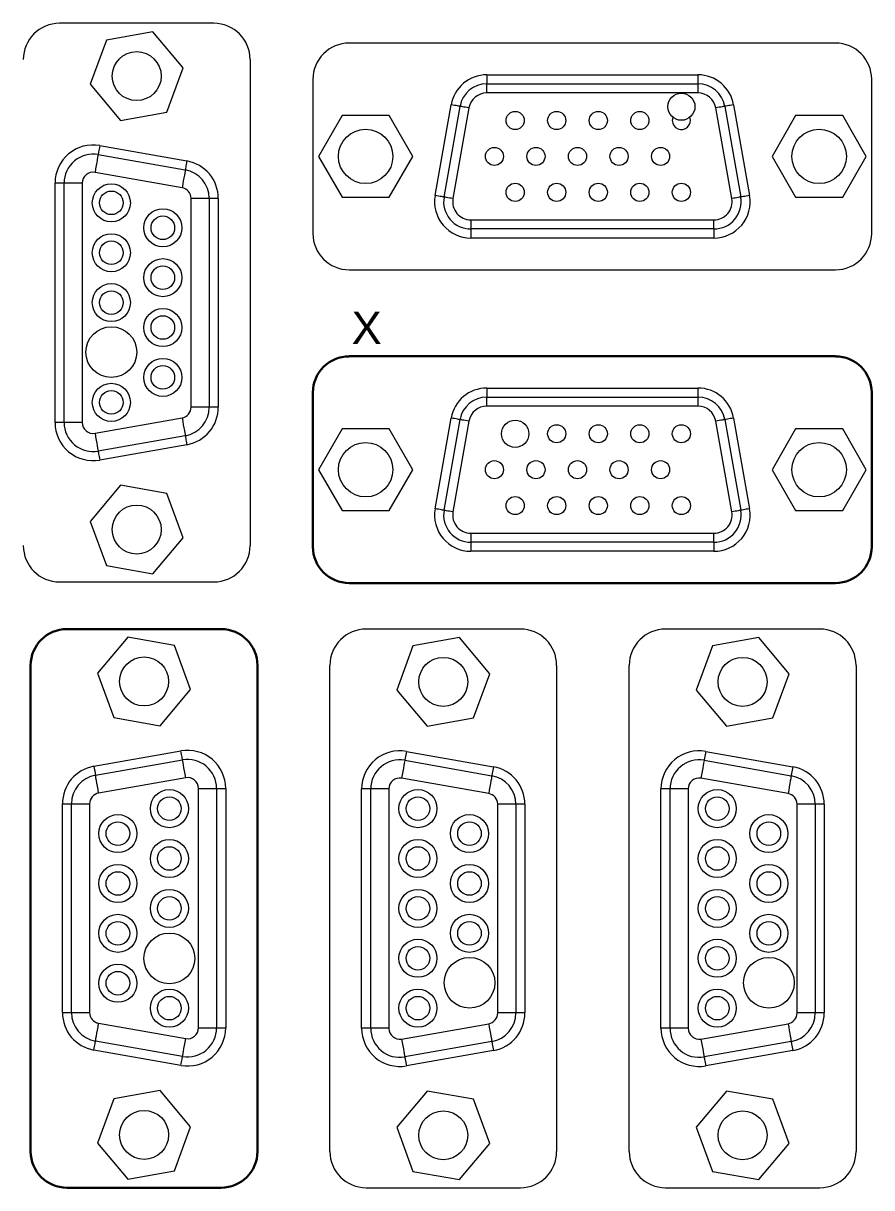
# Model space of a CAD drawing. Extents: x -194 to 239, y -574 to -265.
# Drawn here: x -128.2 to -56, y -448.5 to -349.4 of the extents above; entities that cross this region are included whole.
import ezdxf

# ---------------------------------------------------------------- set-up
doc = ezdxf.new("R2010")
doc.units = 0
doc.header["$LTSCALE"] = 0.5
doc.layers.get('0').update_dxf_attribs({"linetype": 'CONTINUOUS'})
doc.styles.get("Standard").update_dxf_attribs({"font": 'arial.ttf', "height": 3})

msp = doc.modelspace()

# ---------------------------------------------------------------- linework, layer by layer
at = {"color": 7, "linetype": 'Continuous', "lineweight": 5}
for p, q in [((-111.977, -349.387), (-125.106, -349.387)), ((-121.121, -350.81), (-122.494, -354.581)), ((-117.169, -350.113), (-121.121, -350.81)), ((-114.59, -353.187), (-117.169, -350.113)), ((-59.054, -351.07), (-100.448, -351.07)), ((-108.888, -352.476), (-108.888, -393.87)), ((-115.962, -356.958), (-114.59, -353.187)), ((-88.733, -353.773), (-70.759, -353.773)), ((-88.733, -353.773), (-88.733, -354.545)), ((-70.759, -353.773), (-70.759, -354.545)), ((-122.494, -354.581), (-119.914, -357.655)), ((-103.537, -354.159), (-103.537, -367.288)), ((-88.733, -355.318), (-88.733, -354.545)), ((-88.733, -354.545), (-70.759, -354.545)), ((-70.759, -354.545), (-70.759, -355.318)), ((-55.965, -367.288), (-55.965, -354.159)), ((-70.759, -355.318), (-88.733, -355.318)), ((-119.914, -357.655), (-115.962, -356.958)), ((-93.136, -364.048), (-91.775, -356.326)), ((-92.376, -364.183), (-91.014, -356.46)), ((-90.254, -356.594), (-91.615, -364.317)), ((-67.876, -364.317), (-69.238, -356.594)), ((-68.477, -356.46), (-67.116, -364.183)), ((-67.717, -356.326), (-66.355, -364.048)), ((-101.059, -357.248), (-103.066, -360.724)), ((-97.046, -357.248), (-101.059, -357.248)), ((-95.04, -360.724), (-97.046, -357.248)), ((-62.445, -357.248), (-64.452, -360.724)), ((-58.433, -357.248), (-62.445, -357.248)), ((-56.426, -360.724), (-58.433, -357.248)), ((-121.685, -359.802), (-114.272, -361.11)), ((-121.82, -360.563), (-114.406, -361.87)), ((-103.066, -360.724), (-101.059, -364.199)), ((-97.046, -364.199), (-95.04, -360.724)), ((-64.452, -360.724), (-62.445, -364.199)), ((-58.433, -364.199), (-56.426, -360.724)), ((-114.674, -363.391), (-122.088, -362.084)), ((-124.72, -362.997), (-125.492, -362.997)), ((-125.492, -383.385), (-125.492, -362.997)), ((-123.175, -362.997), (-124.72, -362.997)), ((-124.72, -383.385), (-124.72, -362.997)), ((-123.175, -362.997), (-123.175, -383.385)), ((-112.364, -364.304), (-113.908, -364.304)), ((-113.908, -382.078), (-113.908, -364.304)), ((-111.591, -364.304), (-112.364, -364.304)), ((-112.364, -364.304), (-112.364, -382.078)), ((-111.591, -364.304), (-111.591, -382.078)), ((-101.059, -364.199), (-97.046, -364.199)), ((-62.445, -364.199), (-58.433, -364.199)), ((-90.094, -366.129), (-90.094, -366.902)), ((-90.094, -366.129), (-69.397, -366.129)), ((-69.397, -366.902), (-69.397, -366.129)), ((-90.094, -366.902), (-90.094, -367.674)), ((-69.397, -366.902), (-90.094, -366.902)), ((-69.397, -367.674), (-90.094, -367.674)), ((-69.397, -366.902), (-69.397, -367.674)), ((-100.448, -370.377), (-59.054, -370.377)), ((-88.733, -380.45), (-88.733, -381.223)), ((-88.733, -380.45), (-70.759, -380.45)), ((-70.759, -380.45), (-70.759, -381.223)), ((-88.733, -381.995), (-88.733, -381.223)), ((-88.733, -381.223), (-70.759, -381.223)), ((-70.759, -381.223), (-70.759, -381.995)), ((-112.364, -382.078), (-113.908, -382.078)), ((-111.591, -382.078), (-112.364, -382.078)), ((-70.759, -381.995), (-88.733, -381.995)), ((-124.72, -383.385), (-125.492, -383.385)), ((-123.175, -383.385), (-124.72, -383.385)), ((-122.088, -384.297), (-114.674, -382.99)), ((-93.136, -390.726), (-91.775, -383.003)), ((-92.376, -390.86), (-91.014, -383.137)), ((-90.254, -383.271), (-91.615, -390.994)), ((-67.876, -390.994), (-69.238, -383.271)), ((-68.477, -383.137), (-67.116, -390.86)), ((-67.717, -383.003), (-66.355, -390.726)), ((-114.406, -384.511), (-121.82, -385.819)), ((-101.059, -383.926), (-103.066, -387.401)), ((-97.046, -383.926), (-101.059, -383.926)), ((-95.04, -387.401), (-97.046, -383.926)), ((-62.445, -383.926), (-64.452, -387.401)), ((-58.433, -383.926), (-62.445, -383.926)), ((-56.426, -387.401), (-58.433, -383.926)), ((-114.272, -385.272), (-121.685, -386.579)), ((-103.066, -387.401), (-101.059, -390.876)), ((-97.046, -390.876), (-95.04, -387.401)), ((-64.452, -387.401), (-62.445, -390.876)), ((-58.433, -390.876), (-56.426, -387.401)), ((-119.914, -388.727), (-122.494, -391.801)), ((-115.962, -389.424), (-119.914, -388.727)), ((-114.59, -393.194), (-115.962, -389.424)), ((-101.059, -390.876), (-97.046, -390.876)), ((-62.445, -390.876), (-58.433, -390.876)), ((-122.494, -391.801), (-121.121, -395.572)), ((-117.169, -396.268), (-114.59, -393.194)), ((-90.094, -392.807), (-90.094, -393.579)), ((-90.094, -392.807), (-69.397, -392.807)), ((-90.094, -393.579), (-90.094, -394.351)), ((-69.397, -393.579), (-90.094, -393.579)), ((-69.397, -393.579), (-69.397, -392.807)), ((-69.397, -393.579), (-69.397, -394.351)), ((-69.397, -394.351), (-90.094, -394.351)), ((-121.121, -395.572), (-117.169, -396.268)), ((-125.106, -396.959), (-111.977, -396.959)), ((-60.39, -400.974), (-73.518, -400.974)), ((-119.287, -401.665), (-121.867, -404.739)), ((-115.335, -402.361), (-119.287, -401.665)), ((-113.963, -406.132), (-115.335, -402.361)), ((-95.018, -402.398), (-96.391, -406.169)), ((-91.066, -401.701), (-95.018, -402.398)), ((-88.487, -404.775), (-91.066, -401.701)), ((-69.533, -402.398), (-70.906, -406.169)), ((-65.581, -401.701), (-69.533, -402.398)), ((-63.002, -404.775), (-65.581, -401.701)), ((-76.607, -445.457), (-76.607, -404.063)), ((-57.3, -404.063), (-57.3, -445.457)), ((-121.867, -404.739), (-120.494, -408.509)), ((-89.859, -408.546), (-88.487, -404.775)), ((-64.374, -408.546), (-63.002, -404.775)), ((-116.542, -409.206), (-113.963, -406.132)), ((-96.391, -406.169), (-93.811, -409.243)), ((-70.906, -406.169), (-68.326, -409.243)), ((-120.494, -408.509), (-116.542, -409.206)), ((-93.811, -409.243), (-89.859, -408.546)), ((-68.326, -409.243), (-64.374, -408.546)), ((-122.185, -412.661), (-114.771, -411.354)), ((-95.583, -411.39), (-88.169, -412.698)), ((-70.097, -411.39), (-62.684, -412.698)), ((-122.051, -413.422), (-114.637, -412.115)), ((-95.717, -412.151), (-88.303, -413.458)), ((-70.232, -412.151), (-62.818, -413.458)), ((-114.369, -413.636), (-121.783, -414.943)), ((-88.571, -414.979), (-95.985, -413.672)), ((-63.086, -414.979), (-70.5, -413.672)), ((-113.281, -434.936), (-113.281, -414.548)), ((-113.281, -414.548), (-111.737, -414.548)), ((-111.737, -414.548), (-110.964, -414.548)), ((-111.737, -414.548), (-111.737, -434.936)), ((-110.964, -414.548), (-110.964, -434.936)), ((-98.617, -414.585), (-99.389, -414.585)), ((-99.389, -434.973), (-99.389, -414.585)), ((-97.073, -414.585), (-98.617, -414.585)), ((-98.617, -434.973), (-98.617, -414.585)), ((-97.073, -414.585), (-97.073, -434.973)), ((-73.904, -434.973), (-73.904, -414.585)), ((-73.132, -414.585), (-73.904, -414.585)), ((-71.588, -414.585), (-73.132, -414.585)), ((-73.132, -434.973), (-73.132, -414.585)), ((-71.588, -414.585), (-71.588, -434.973)), ((-124.865, -433.629), (-124.865, -415.855)), ((-124.865, -415.855), (-124.093, -415.855)), ((-124.093, -415.855), (-122.548, -415.855)), ((-124.093, -433.629), (-124.093, -415.855)), ((-122.548, -415.855), (-122.548, -433.629)), ((-86.261, -415.892), (-87.805, -415.892)), ((-87.805, -433.665), (-87.805, -415.892)), ((-85.488, -415.892), (-86.261, -415.892)), ((-86.261, -415.892), (-86.261, -433.665)), ((-85.488, -415.892), (-85.488, -433.665)), ((-60.776, -415.892), (-62.32, -415.892)), ((-62.32, -433.665), (-62.32, -415.892)), ((-60.003, -415.892), (-60.776, -415.892)), ((-60.776, -415.892), (-60.776, -433.665)), ((-60.003, -415.892), (-60.003, -433.665)), ((-124.865, -433.629), (-124.093, -433.629)), ((-124.093, -433.629), (-122.548, -433.629)), ((-86.261, -433.665), (-87.805, -433.665)), ((-85.488, -433.665), (-86.261, -433.665)), ((-60.776, -433.665), (-62.32, -433.665)), ((-60.003, -433.665), (-60.776, -433.665)), ((-121.783, -434.542), (-114.369, -435.849)), ((-113.281, -434.936), (-111.737, -434.936)), ((-111.737, -434.936), (-110.964, -434.936)), ((-98.617, -434.973), (-99.389, -434.973)), ((-97.073, -434.973), (-98.617, -434.973)), ((-95.985, -435.885), (-88.571, -434.578)), ((-73.132, -434.973), (-73.904, -434.973)), ((-71.588, -434.973), (-73.132, -434.973)), ((-70.5, -435.885), (-63.086, -434.578)), ((-114.637, -437.37), (-122.051, -436.063)), ((-88.303, -436.099), (-95.717, -437.406)), ((-62.818, -436.099), (-70.232, -437.406)), ((-114.771, -438.131), (-122.185, -436.823)), ((-88.169, -436.86), (-95.583, -438.167)), ((-62.684, -436.86), (-70.097, -438.167)), ((-120.494, -440.975), (-121.867, -444.746)), ((-116.542, -440.278), (-120.494, -440.975)), ((-113.963, -443.352), (-116.542, -440.278)), ((-93.811, -440.315), (-96.391, -443.389)), ((-89.859, -441.011), (-93.811, -440.315)), ((-88.487, -444.782), (-89.859, -441.011)), ((-68.326, -440.315), (-70.906, -443.389)), ((-64.374, -441.011), (-68.326, -440.315)), ((-63.002, -444.782), (-64.374, -441.011)), ((-115.335, -447.123), (-113.963, -443.352)), ((-96.391, -443.389), (-95.018, -447.16)), ((-70.906, -443.389), (-69.533, -447.16)), ((-121.867, -444.746), (-119.287, -447.82)), ((-91.066, -447.856), (-88.487, -444.782)), ((-65.581, -447.856), (-63.002, -444.782)), ((-119.287, -447.82), (-115.335, -447.123)), ((-95.018, -447.16), (-91.066, -447.856)), ((-69.533, -447.16), (-65.581, -447.856)), ((-73.518, -448.546), (-60.39, -448.546))]:
    msp.add_line(p, q, dxfattribs=at)
at = {"color": 1, "linetype": 'Continuous', "lineweight": 30}
for p, q in [((-59.054, -377.747), (-100.448, -377.747)), ((-103.537, -380.837), (-103.537, -393.965)), ((-55.965, -393.965), (-55.965, -380.837)), ((-100.448, -397.054), (-59.054, -397.054))]:
    msp.add_line(p, q, dxfattribs=at)
at = {"linetype": 'Continuous', "lineweight": 30}
for p, q in [((-111.35, -400.974), (-124.479, -400.974)), ((-127.568, -445.457), (-127.568, -404.063)), ((-108.261, -404.063), (-108.261, -445.457)), ((-124.479, -448.546), (-111.35, -448.546))]:
    msp.add_line(p, q, dxfattribs=at)
at = {"color": 1, "linetype": 'Continuous', "lineweight": 5}
for p, q in [((-85.875, -400.974), (-99.003, -400.974)), ((-102.092, -445.457), (-102.092, -404.063)), ((-82.786, -404.063), (-82.786, -445.457)), ((-99.003, -448.546), (-85.875, -448.546))]:
    msp.add_line(p, q, dxfattribs=at)
at = {"color": 7, "linetype": 'Continuous', "lineweight": 5, "flags": 128}
for points in [[(-91.014, -356.46), (-91.029, -356.457), (-91.072, -356.45), (-91.142, -356.437), (-91.237, -356.421), (-91.352, -356.4), (-91.484, -356.377), (-91.626, -356.352), (-91.775, -356.326)], [(-90.254, -356.594), (-90.402, -356.568), (-90.545, -356.543), (-90.676, -356.519), (-90.791, -356.499), (-90.886, -356.482), (-90.956, -356.47), (-91, -356.462), (-91.014, -356.46)], [(-68.477, -356.46), (-68.492, -356.462), (-68.535, -356.47), (-68.606, -356.482), (-68.7, -356.499), (-68.815, -356.519), (-68.947, -356.543), (-69.09, -356.568), (-69.238, -356.594)], [(-67.717, -356.326), (-67.865, -356.352), (-68.008, -356.377), (-68.139, -356.4), (-68.255, -356.421), (-68.349, -356.437), (-68.42, -356.45), (-68.463, -356.457), (-68.477, -356.46)], [(-72.893, -357.394), (-72.896, -357.401), (-72.942, -357.665)], [(-121.685, -359.802), (-121.712, -359.951), (-121.737, -360.094), (-121.76, -360.225), (-121.78, -360.34), (-121.797, -360.435), (-121.809, -360.505), (-121.817, -360.548), (-121.82, -360.563)], [(-121.82, -360.563), (-121.825, -360.592), (-121.84, -360.679), (-121.865, -360.819), (-121.898, -361.009), (-121.939, -361.239), (-121.985, -361.502), (-122.035, -361.787), (-122.088, -362.084)], [(-114.406, -361.87), (-114.411, -361.9), (-114.426, -361.986), (-114.451, -362.127), (-114.484, -362.316), (-114.525, -362.546), (-114.571, -362.809), (-114.622, -363.095), (-114.674, -363.391)], [(-114.272, -361.11), (-114.298, -361.258), (-114.323, -361.401), (-114.346, -361.532), (-114.366, -361.648), (-114.383, -361.742), (-114.396, -361.812), (-114.403, -361.856), (-114.406, -361.87)], [(-92.376, -364.183), (-92.391, -364.18), (-92.434, -364.172), (-92.504, -364.16), (-92.599, -364.143), (-92.714, -364.123), (-92.845, -364.1), (-92.988, -364.075), (-93.136, -364.048)], [(-91.615, -364.317), (-91.764, -364.29), (-91.906, -364.265), (-92.038, -364.242), (-92.153, -364.222), (-92.248, -364.205), (-92.318, -364.193), (-92.361, -364.185), (-92.376, -364.183)], [(-67.116, -364.183), (-67.13, -364.185), (-67.174, -364.193), (-67.244, -364.205), (-67.338, -364.222), (-67.454, -364.242), (-67.585, -364.265), (-67.728, -364.29), (-67.876, -364.317)], [(-66.355, -364.048), (-66.504, -364.075), (-66.646, -364.1), (-66.778, -364.123), (-66.893, -364.143), (-66.988, -364.16), (-67.058, -364.172), (-67.101, -364.18), (-67.116, -364.183)], [(-114.674, -382.99), (-114.622, -383.287), (-114.571, -383.572), (-114.525, -383.835), (-114.484, -384.066), (-114.451, -384.255), (-114.426, -384.395), (-114.411, -384.482), (-114.406, -384.511)], [(-91.014, -383.137), (-91.029, -383.135), (-91.072, -383.127), (-91.142, -383.115), (-91.237, -383.098), (-91.352, -383.078), (-91.484, -383.054), (-91.626, -383.029), (-91.775, -383.003)], [(-90.254, -383.271), (-90.402, -383.245), (-90.545, -383.22), (-90.676, -383.197), (-90.791, -383.176), (-90.886, -383.16), (-90.956, -383.147), (-91, -383.14), (-91.014, -383.137)], [(-68.477, -383.137), (-68.492, -383.14), (-68.535, -383.147), (-68.606, -383.16), (-68.7, -383.176), (-68.815, -383.197), (-68.947, -383.22), (-69.09, -383.245), (-69.238, -383.271)], [(-67.717, -383.003), (-67.865, -383.029), (-68.008, -383.054), (-68.139, -383.078), (-68.255, -383.098), (-68.349, -383.115), (-68.42, -383.127), (-68.463, -383.135), (-68.477, -383.137)], [(-122.088, -384.297), (-122.035, -384.594), (-121.985, -384.88), (-121.939, -385.142), (-121.898, -385.373), (-121.865, -385.562), (-121.84, -385.703), (-121.825, -385.789), (-121.82, -385.819)], [(-114.406, -384.511), (-114.403, -384.526), (-114.396, -384.569), (-114.383, -384.639), (-114.366, -384.734), (-114.346, -384.849), (-114.323, -384.981), (-114.298, -385.123), (-114.272, -385.272)], [(-121.82, -385.819), (-121.817, -385.833), (-121.809, -385.876), (-121.797, -385.947), (-121.78, -386.041), (-121.76, -386.157), (-121.737, -386.288), (-121.712, -386.431), (-121.685, -386.579)], [(-92.376, -390.86), (-92.391, -390.857), (-92.434, -390.85), (-92.504, -390.837), (-92.599, -390.821), (-92.714, -390.8), (-92.845, -390.777), (-92.988, -390.752), (-93.136, -390.726)], [(-91.615, -390.994), (-91.764, -390.968), (-91.906, -390.943), (-92.038, -390.92), (-92.153, -390.899), (-92.248, -390.883), (-92.318, -390.87), (-92.361, -390.863), (-92.376, -390.86)], [(-67.116, -390.86), (-67.13, -390.863), (-67.174, -390.87), (-67.244, -390.883), (-67.338, -390.899), (-67.454, -390.92), (-67.585, -390.943), (-67.728, -390.968), (-67.876, -390.994)], [(-66.355, -390.726), (-66.504, -390.752), (-66.646, -390.777), (-66.778, -390.8), (-66.893, -390.821), (-66.988, -390.837), (-67.058, -390.85), (-67.101, -390.857), (-67.116, -390.86)], [(-114.637, -412.115), (-114.64, -412.1), (-114.647, -412.057), (-114.659, -411.986), (-114.676, -411.892), (-114.697, -411.776), (-114.72, -411.645), (-114.745, -411.502), (-114.771, -411.354)], [(-95.583, -411.39), (-95.609, -411.539), (-95.634, -411.681), (-95.657, -411.813), (-95.677, -411.928), (-95.694, -412.023), (-95.706, -412.093), (-95.714, -412.136), (-95.717, -412.151)], [(-70.097, -411.39), (-70.124, -411.539), (-70.149, -411.681), (-70.172, -411.813), (-70.192, -411.928), (-70.209, -412.023), (-70.221, -412.093), (-70.229, -412.136), (-70.232, -412.151)], [(-114.369, -413.636), (-114.421, -413.339), (-114.471, -413.053), (-114.518, -412.791), (-114.558, -412.56), (-114.592, -412.371), (-114.616, -412.23), (-114.632, -412.144), (-114.637, -412.115)], [(-95.717, -412.151), (-95.722, -412.18), (-95.737, -412.267), (-95.762, -412.407), (-95.795, -412.596), (-95.836, -412.827), (-95.882, -413.09), (-95.933, -413.375), (-95.985, -413.672)], [(-70.232, -412.151), (-70.237, -412.18), (-70.252, -412.267), (-70.277, -412.407), (-70.31, -412.596), (-70.351, -412.827), (-70.397, -413.09), (-70.448, -413.375), (-70.5, -413.672)], [(-121.783, -414.943), (-121.835, -414.646), (-121.885, -414.361), (-121.931, -414.098), (-121.972, -413.867), (-122.006, -413.678), (-122.03, -413.538), (-122.046, -413.451), (-122.051, -413.422)], [(-88.303, -413.458), (-88.308, -413.487), (-88.323, -413.574), (-88.348, -413.715), (-88.381, -413.904), (-88.422, -414.134), (-88.468, -414.397), (-88.519, -414.682), (-88.571, -414.979)], [(-88.169, -412.698), (-88.195, -412.846), (-88.22, -412.989), (-88.243, -413.12), (-88.264, -413.235), (-88.28, -413.33), (-88.293, -413.4), (-88.3, -413.444), (-88.303, -413.458)], [(-62.818, -413.458), (-62.823, -413.487), (-62.838, -413.574), (-62.863, -413.715), (-62.896, -413.904), (-62.937, -414.134), (-62.983, -414.397), (-63.034, -414.682), (-63.086, -414.979)], [(-62.684, -412.698), (-62.71, -412.846), (-62.735, -412.989), (-62.758, -413.12), (-62.779, -413.235), (-62.795, -413.33), (-62.808, -413.4), (-62.815, -413.444), (-62.818, -413.458)], [(-122.051, -436.063), (-122.046, -436.033), (-122.03, -435.947), (-122.006, -435.806), (-121.972, -435.617), (-121.931, -435.387), (-121.885, -435.124), (-121.835, -434.838), (-121.783, -434.542)], [(-88.571, -434.578), (-88.519, -434.875), (-88.468, -435.16), (-88.422, -435.423), (-88.381, -435.654), (-88.348, -435.843), (-88.323, -435.983), (-88.308, -436.07), (-88.303, -436.099)], [(-63.086, -434.578), (-63.034, -434.875), (-62.983, -435.16), (-62.937, -435.423), (-62.896, -435.654), (-62.863, -435.843), (-62.838, -435.983), (-62.823, -436.07), (-62.818, -436.099)], [(-122.185, -436.823), (-122.159, -436.675), (-122.133, -436.532), (-122.11, -436.401), (-122.09, -436.285), (-122.073, -436.191), (-122.061, -436.121), (-122.053, -436.077), (-122.051, -436.063)], [(-114.637, -437.37), (-114.632, -437.341), (-114.616, -437.254), (-114.592, -437.114), (-114.558, -436.924), (-114.518, -436.694), (-114.471, -436.431), (-114.421, -436.146), (-114.369, -435.849)], [(-95.985, -435.885), (-95.933, -436.182), (-95.882, -436.467), (-95.836, -436.73), (-95.795, -436.961), (-95.762, -437.15), (-95.737, -437.291), (-95.722, -437.377), (-95.717, -437.406)], [(-88.303, -436.099), (-88.3, -436.114), (-88.293, -436.157), (-88.28, -436.227), (-88.264, -436.322), (-88.243, -436.437), (-88.22, -436.569), (-88.195, -436.711), (-88.169, -436.86)], [(-70.5, -435.885), (-70.448, -436.182), (-70.397, -436.467), (-70.351, -436.73), (-70.31, -436.961), (-70.277, -437.15), (-70.252, -437.291), (-70.237, -437.377), (-70.232, -437.406)], [(-62.818, -436.099), (-62.815, -436.114), (-62.808, -436.157), (-62.795, -436.227), (-62.779, -436.322), (-62.758, -436.437), (-62.735, -436.569), (-62.71, -436.711), (-62.684, -436.86)], [(-114.771, -438.131), (-114.745, -437.982), (-114.72, -437.839), (-114.697, -437.708), (-114.676, -437.593), (-114.659, -437.498), (-114.647, -437.428), (-114.64, -437.385), (-114.637, -437.37)], [(-95.717, -437.406), (-95.714, -437.421), (-95.706, -437.464), (-95.694, -437.535), (-95.677, -437.629), (-95.657, -437.744), (-95.634, -437.876), (-95.609, -438.019), (-95.583, -438.167)], [(-70.232, -437.406), (-70.229, -437.421), (-70.221, -437.464), (-70.209, -437.535), (-70.192, -437.629), (-70.172, -437.744), (-70.149, -437.876), (-70.124, -438.019), (-70.097, -438.167)]]:
    msp.add_lwpolyline(points, dxfattribs=at)
at = {"color": 7, "linetype": 'Continuous', "lineweight": 5}
for centre, radius in [((-118.542, -353.884), 2.085), ((-72.17, -356.488), 1.158), ((-86.318, -357.665), 0.772), ((-82.781, -357.665), 0.772), ((-79.244, -357.665), 0.772), ((-75.707, -357.665), 0.772), ((-99.053, -360.723), 2.317), ((-99.053, -360.723), 2.317), ((-60.439, -360.723), 2.317), ((-60.439, -360.723), 2.317), ((-88.086, -360.723), 0.772), ((-84.549, -360.723), 0.772), ((-81.012, -360.723), 0.772), ((-77.475, -360.723), 0.772), ((-73.938, -360.723), 0.772), ((-120.7, -364.678), 1.622), ((-120.7, -364.678), 1.004), ((-86.318, -363.782), 0.772), ((-82.781, -363.782), 0.772), ((-79.244, -363.782), 0.772), ((-75.707, -363.782), 0.772), ((-72.17, -363.782), 0.772), ((-116.313, -366.801), 1.622), ((-116.313, -366.801), 1.004), ((-120.7, -368.925), 1.622), ((-120.7, -368.925), 1.004), ((-116.313, -371.049), 1.622), ((-116.313, -371.049), 1.004), ((-120.7, -373.173), 1.622), ((-120.7, -373.173), 1.004), ((-116.313, -375.296), 1.622), ((-116.313, -375.296), 1.004), ((-120.7, -377.389), 2.162), ((-116.313, -379.544), 1.622), ((-116.313, -379.544), 1.004), ((-120.7, -381.668), 1.622), ((-120.7, -381.668), 1.004), ((-86.318, -384.343), 1.158), ((-82.781, -384.343), 0.772), ((-79.244, -384.343), 0.772), ((-75.707, -384.343), 0.772), ((-72.17, -384.343), 0.772), ((-99.053, -387.401), 2.317), ((-99.053, -387.401), 2.317), ((-60.439, -387.401), 2.317), ((-60.439, -387.401), 2.317), ((-88.086, -387.401), 0.772), ((-84.549, -387.401), 0.772), ((-81.012, -387.401), 0.772), ((-77.475, -387.401), 0.772), ((-73.938, -387.401), 0.772), ((-86.318, -390.459), 0.772), ((-82.781, -390.459), 0.772), ((-79.244, -390.459), 0.772), ((-75.707, -390.459), 0.772), ((-72.17, -390.459), 0.772), ((-118.542, -392.498), 2.085), ((-117.915, -405.435), 2.085), ((-92.439, -405.472), 2.085), ((-66.954, -405.472), 2.085), ((-115.757, -416.265), 1.622), ((-115.757, -416.265), 1.004), ((-94.597, -416.265), 1.622), ((-94.597, -416.265), 1.004), ((-69.112, -416.265), 1.622), ((-69.112, -416.265), 1.004), ((-120.143, -418.389), 1.622), ((-120.143, -418.389), 1.004), ((-90.21, -418.389), 1.622), ((-90.21, -418.389), 1.004), ((-64.725, -418.389), 1.622), ((-64.725, -418.389), 1.004), ((-115.757, -420.513), 1.622), ((-94.597, -420.513), 1.622), ((-69.112, -420.513), 1.622), ((-115.757, -420.513), 1.004), ((-94.597, -420.513), 1.004), ((-69.112, -420.513), 1.004), ((-120.143, -422.637), 1.622), ((-90.21, -422.637), 1.622), ((-64.725, -422.637), 1.622), ((-120.143, -422.637), 1.004), ((-90.21, -422.637), 1.004), ((-64.725, -422.637), 1.004), ((-115.757, -424.76), 1.622), ((-94.597, -424.76), 1.622), ((-69.112, -424.76), 1.622), ((-115.757, -424.76), 1.004), ((-94.597, -424.76), 1.004), ((-69.112, -424.76), 1.004), ((-120.143, -426.884), 1.622), ((-90.21, -426.884), 1.622), ((-64.725, -426.884), 1.622), ((-120.143, -426.884), 1.004), ((-90.21, -426.884), 1.004), ((-64.725, -426.884), 1.004), ((-115.757, -429.018), 2.162), ((-94.597, -429.008), 1.622), ((-94.597, -429.008), 1.004), ((-69.112, -429.008), 1.622), ((-69.112, -429.008), 1.004), ((-90.203, -431.095), 2.162), ((-64.718, -431.095), 2.162), ((-120.143, -431.132), 1.622), ((-120.143, -431.132), 1.004), ((-115.757, -433.255), 1.622), ((-115.757, -433.255), 1.004), ((-94.597, -433.255), 1.622), ((-94.597, -433.255), 1.004), ((-69.112, -433.255), 1.622), ((-69.112, -433.255), 1.004), ((-117.915, -444.049), 2.085), ((-92.439, -444.086), 2.085), ((-66.954, -444.086), 2.085)]:
    msp.add_circle(centre, radius, dxfattribs=at)
for centre, radius, start, end in [((-125.106, -352.476), 3.089, 90, 180), ((-111.977, -352.476), 3.089, 0, 90), ((-100.448, -354.159), 3.089, 90, 180), ((-59.054, -354.159), 3.089, 0, 90), ((-88.733, -356.862), 3.089, 90, 170), ((-70.759, -356.862), 3.089, 10, 90), ((-88.733, -356.862), 2.317, 90, 170), ((-70.759, -356.862), 2.317, 10, 90), ((-88.733, -356.862), 1.545, 90, 170), ((-70.759, -356.862), 1.545, 10, 90), ((-72.17, -357.665), 0.772, 180, 20.60026), ((-122.249, -362.997), 3.244, 80, 180), ((-122.249, -362.997), 2.471, 80, 180), ((-114.835, -364.304), 2.471, 0, 80), ((-114.835, -364.304), 3.244, 0, 80), ((-122.249, -362.997), 0.927, 80, 180), ((-114.835, -364.304), 0.927, 0, 80), ((-90.094, -364.585), 3.089, 170, 270), ((-90.094, -364.585), 2.317, 170, 270), ((-90.094, -364.585), 1.545, 170, 270), ((-69.397, -364.585), 3.089, 270, 10), ((-69.397, -364.585), 2.317, 270, 10), ((-69.397, -364.585), 1.545, 270, 10), ((-100.448, -367.288), 3.089, 180, 270), ((-59.054, -367.288), 3.089, 270, 0), ((-88.733, -383.54), 3.089, 90, 170), ((-70.759, -383.54), 3.089, 10, 90), ((-88.733, -383.54), 2.317, 90, 170), ((-70.759, -383.54), 2.317, 10, 90), ((-114.835, -382.078), 0.927, 280, 0), ((-114.835, -382.078), 2.471, 280, 0), ((-114.835, -382.078), 3.244, 280, 0), ((-88.733, -383.54), 1.545, 90, 170), ((-70.759, -383.54), 1.545, 10, 90), ((-122.249, -383.385), 3.244, 180, 280), ((-122.249, -383.385), 2.471, 180, 280), ((-122.249, -383.385), 0.927, 180, 280), ((-90.094, -391.262), 3.089, 170, 270), ((-90.094, -391.262), 2.317, 170, 270), ((-90.094, -391.262), 1.545, 170, 270), ((-69.397, -391.262), 3.089, 270, 10), ((-69.397, -391.262), 2.317, 270, 10), ((-69.397, -391.262), 1.545, 270, 10), ((-125.106, -393.87), 3.089, 180, 270), ((-111.977, -393.87), 3.089, 270, 0), ((-73.518, -404.064), 3.089, 90, 180), ((-60.39, -404.064), 3.089, 0, 90), ((-114.208, -414.548), 3.244, 0, 100), ((-96.146, -414.585), 3.244, 80, 180), ((-70.661, -414.585), 3.244, 80, 180), ((-114.208, -414.548), 2.471, 0, 100), ((-96.146, -414.585), 2.471, 80, 180), ((-70.661, -414.585), 2.471, 80, 180), ((-121.622, -415.855), 3.244, 100, 180), ((-121.622, -415.855), 2.471, 100, 180), ((9.03, -389.911), 133.172, 189.83631, 190.16857), ((-88.732, -415.892), 2.471, 0, 80), ((-88.732, -415.892), 3.244, 0, 80), ((-63.247, -415.892), 2.471, 0, 80), ((-63.247, -415.892), 3.244, 0, 80), ((-114.208, -414.548), 0.927, 0, 100), ((-96.146, -414.585), 0.927, 80, 180), ((-70.661, -414.585), 0.927, 80, 180), ((-121.622, -415.855), 0.927, 100, 180), ((-88.732, -415.892), 0.927, 0, 80), ((-63.247, -415.892), 0.927, 0, 80), ((-121.622, -433.629), 3.244, 180, 260), ((-121.622, -433.629), 2.471, 180, 260), ((-121.622, -433.629), 0.927, 180, 260), ((-88.732, -433.665), 0.927, 280, 0), ((-88.732, -433.665), 2.471, 280, 0), ((-88.732, -433.665), 3.244, 280, 0), ((-63.247, -433.665), 0.927, 280, 0), ((-63.247, -433.665), 2.471, 280, 0), ((-63.247, -433.665), 3.244, 280, 0), ((-114.208, -434.936), 2.471, 260, 0), ((-114.208, -434.936), 0.927, 260, 0), ((-96.146, -434.973), 3.244, 180, 280), ((-96.146, -434.973), 2.471, 180, 280), ((-96.146, -434.973), 0.927, 180, 280), ((-70.661, -434.973), 3.244, 180, 280), ((-70.661, -434.973), 2.471, 180, 280), ((-70.661, -434.973), 0.927, 180, 280), ((-73.518, -445.457), 3.089, 180, 270), ((-60.39, -445.457), 3.089, 270, 0)]:
    msp.add_arc(centre, radius, start, end, dxfattribs=at)
at = {"color": 1, "linetype": 'Continuous', "lineweight": 30}
for centre, start, end in [((-100.448, -380.837), 90, 180), ((-59.054, -380.837), 0, 90), ((-100.448, -393.965), 180, 270), ((-59.054, -393.965), 270, 0)]:
    msp.add_arc(centre, 3.089, start, end, dxfattribs=at)
at = {"linetype": 'Continuous', "lineweight": 30}
for centre, start, end in [((-124.479, -404.064), 90, 180), ((-111.35, -404.064), 0, 90), ((-124.479, -445.457), 180, 270), ((-111.35, -445.457), 270, 0)]:
    msp.add_arc(centre, 3.089, start, end, dxfattribs=at)
at = {"color": 1, "linetype": 'Continuous', "lineweight": 5}
for centre, start, end in [((-99.003, -404.064), 90, 180), ((-85.875, -404.064), 0, 90), ((-99.003, -445.457), 180, 270), ((-85.875, -445.457), 270, 0)]:
    msp.add_arc(centre, 3.089, start, end, dxfattribs=at)
at = {"linetype": 'Continuous', "lineweight": 5}
msp.add_arc((-114.208, -434.936), 3.244, 260, 0, dxfattribs=at)

# ---------------------------------------------------------------- texts
at = {"color": 1, "lineweight": 5, "insert": (-100.248, -373.944), "char_height": 2.759, "attachment_point": 1}
msp.add_mtext_dynamic_manual_height_columns('X', width=10, gutter_width=15, heights=[0], dxfattribs=at)

doc.saveas('drawing.dxf')
